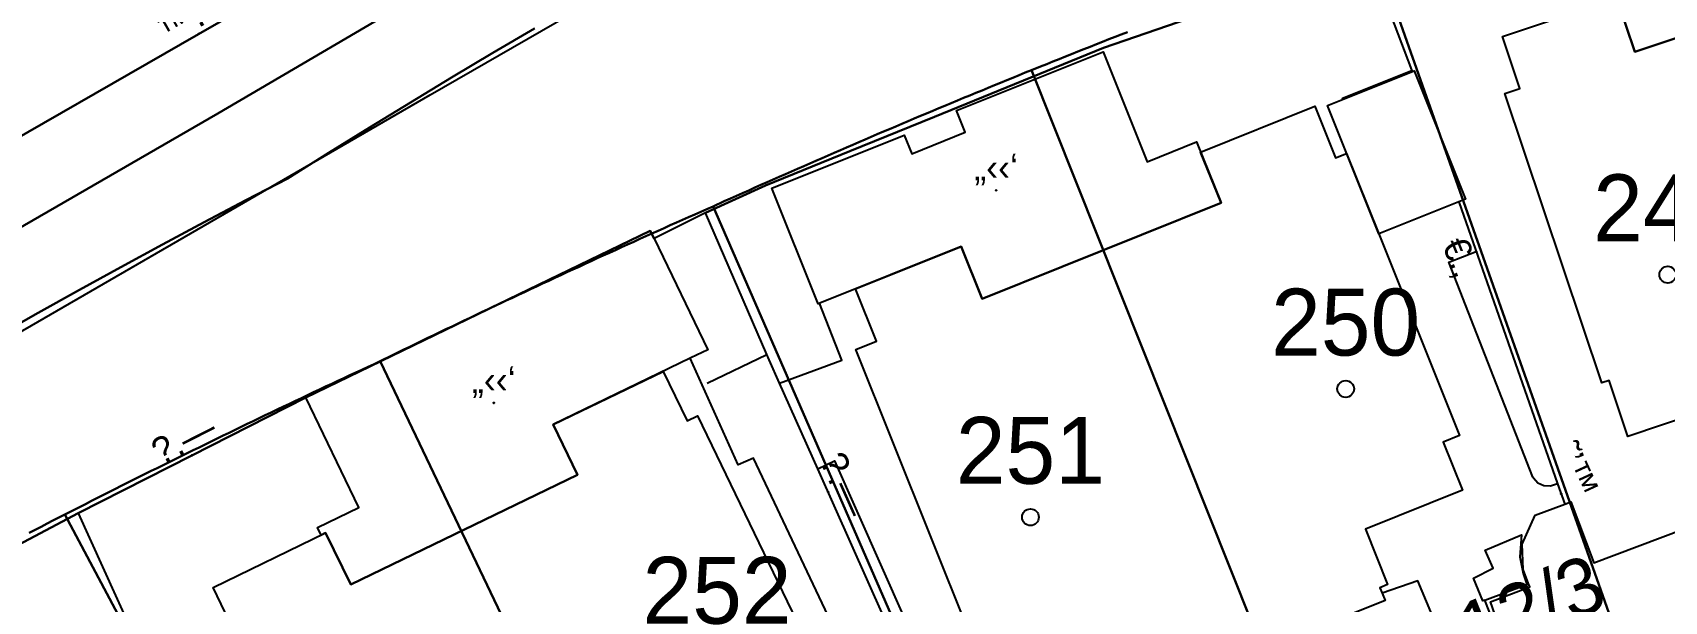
# Model space of a CAD drawing. Header units: metres. Extents: x 218299 to 220222, y 572714 to 574340.
# Drawn here: x 218926.76 to 218975.61, y 573724.82 to 573741.83 of the extents above; entities that cross this region are included whole.
import ezdxf
from ezdxf.enums import TextEntityAlignment as Align

# ---------------------------------------------------------------- set-up
doc = ezdxf.new("R2010")
doc.units = ezdxf.units.M
doc.header["$MEASUREMENT"] = 0
for name, color, linetype in [('1601', 44, 'LANDBORDER'), ('1602', 44, 'Continuous'), ('1603', 44, 'Continuous'), ('6261', 7, 'Continuous'), ('A_POINTS', 2, 'Continuous'), ('M2200', 253, 'Continuous'), ('M2207', 253, 'Continuous'), ('M2401', 7, 'Continuous'), ('M2404', 7, 'Continuous'), ('M2407', 253, 'Continuous'), ('M2408', 253, 'Continuous'), ('M2601', 253, 'Continuous'), ('M2602', 253, 'Continuous'), ('M2605', 253, 'Continuous'), ('M2612', 253, 'Continuous'), ('M2802', 253, 'Continuous')]:
    doc.layers.add(name, color=color, linetype=linetype)
doc.styles.add('HEBTXT', font='HEBTXT')
doc.styles.add('MAVAT_HEBTXT', font='HEBTXT')
doc.linetypes.add('LANDBORDER', pattern='A,6.25,[208,elecad.shx,S=0.02,R=0,X=-0.6,Y=0],12.5,[208,elecad.shx,S=0.02,R=180,X=0.6,Y=0],6.25', length=25)

# ---------------------------------------------------------------- blocks, each defined once
blk = doc.blocks.new('6261')
blk.add_lwpolyline([(-2, -1.2), (2, -1.2), (2, 1.2), (-2, 1.2)], close=True)
at = {"color": 0}
blk.add_solid([(2, 1.2), (-2, -1.2), (2, -1.2)], dxfattribs=at)
at = {"color": 0, "style": 'HEBTXT'}
blk.add_attdef('PIL_NAME', (2.689, 2.418), '', height=1.7, dxfattribs=at)
at = {"style": 'HEBTXT'}
blk.add_attdef('CAMUT_MONIM', (2.489, 0.218), '', height=1.7, dxfattribs=at)
at = {"color": 0, "style": 'HEBTXT', "flags": 1}
for tag, p in [('TYPE', (2.585, -1.773)), ('MAP_TYPE', (2.689, -3.782))]:
    blk.add_attdef(tag, p, '', height=1.7, dxfattribs=at)
blk = doc.blocks.new('1603')
at = {"layer": 'A_POINTS'}
blk.add_circle((0, 0), 0.25, dxfattribs=at)
at = {"color": 0, "style": 'HEBTXT'}
blk.add_attdef('PARCEL_NUM', text='', height=2, dxfattribs=at).set_placement((0, 1), align=Align.CENTER)
at = {"color": 0, "style": 'HEBTXT', "flags": 1}
blk.add_attdef('LOT_NUM', text='', height=2, dxfattribs=at).set_placement((0, -2.5), align=Align.CENTER)
blk = doc.blocks.new('M2404')
blk.add_circle((0, 0), 0.025)
at = {"style": 'MAVAT_HEBTXT'}
blk.add_attdef('NAME', text='', height=0.8, dxfattribs=at).set_placement((0, 1.592), align=Align.MIDDLE)
blk = doc.blocks.new('M2602')
blk.add_circle((0, 0), 0.025)
at = {"style": 'MAVAT_HEBTXT'}
blk.add_attdef('NAME', text='', height=0.8, dxfattribs=at).set_placement((0, 1.592), align=Align.MIDDLE)
blk = doc.blocks.new('M2605')
blk.add_circle((0, 0), 0.025)
at = {"style": 'MAVAT_HEBTXT'}
blk.add_attdef('NAME', text='', height=0.8, dxfattribs=at).set_placement((0, 1.592), align=Align.MIDDLE)
blk = doc.blocks.new('M2612')
blk.add_circle((0, 0), 0.025)
at = {"style": 'MAVAT_HEBTXT'}
blk.add_attdef('NAME', text='', height=0.8, dxfattribs=at).set_placement((0, 1.592), align=Align.MIDDLE)
blk = doc.blocks.new('M2207')
blk.add_circle((0, 0), 0.025)
at = {"style": 'MAVAT_HEBTXT'}
blk.add_attdef('NAME', text='', height=0.8, dxfattribs=at).set_placement((0, 1.592), align=Align.MIDDLE)
blk = doc.blocks.new('111')
at = {"layer": 'M2200'}
for points in [[(218974.187, 573742.865, 582.907), (218974.73, 573741.25, 585.652), (218982.018, 573743.698, 585.652)], [(218985.822, 573744.955, 585.652), (218988.735, 573736.284, 585.585), (218988.326, 573736.146, 585.585), (218988.898, 573734.443, 583.11), (218985.75, 573733.385, 583.11), (218986.247, 573731.905, 582.73), (218986.31, 573731.719, 582.682), (218986.31, 573731.719, 582.682), (218982.545, 573730.454, 582.641), (218982.488, 573730.435, 582.64), (218978.207, 573728.997, 582.592), (218978.167, 573729.115, 582.667), (218977.605, 573730.789, 583.717), (218974.521, 573729.753, 583.717), (218973.959, 573731.428, 585.742), (218973.742, 573731.356, 585.72), (218970.837, 573740.005, 585.697), (218971.289, 573740.156, 585.697), (218970.765, 573741.715, 582.907), (218974.187, 573742.865, 582.907)], [(218954.79, 573723.912, 586.192), (218951.411, 573732.35, 586.192), (218952.03, 573732.598, 586.192), (218951.402, 573734.166, 583.672), (218954.564, 573735.432, 583.672), (218954.564, 573735.432, 583.672), (218955.19, 573733.869, 586.147), (218955.19, 573733.869, 586.147), (218962.341, 573736.733, 586.147), (218962.341, 573736.733, 586.147), (218961.73, 573738.258, 583.402), (218965.15, 573739.627, 583.402), (218965.768, 573738.084, 586.102), (218966.101, 573738.218, 586.102), (218967.066, 573735.808, 586.102), (218969.48, 573729.778, 586.102), (218968.994, 573729.583, 586.102), (218969.572, 573728.14, 583.627), (218966.662, 573726.975, 585.562), (218967.326, 573725.316, 583.222), (218967.097, 573725.224, 583.222), (218967.161, 573725.062, 583.194), (218967.25, 573724.84, 583.155), (218963.651, 573723.399, 583.155)], [(218932.877, 573723.759, 586.62), (218932.163, 573725.235, 584.1), (218935.534, 573726.867, 584.1), (218935.534, 573726.867, 584.1), (218936.284, 573725.316, 586.44), (218936.284, 573725.316, 586.44), (218943.072, 573728.6, 586.485), (218943.072, 573728.6, 586.485), (218942.344, 573730.104, 584.01), (218942.344, 573730.104, 584.01), (218945.637, 573731.697, 584.01), (218946.355, 573730.215, 586.44), (218946.664, 573730.365, 586.44), (218950.629, 573722.169, 586.507)]]:
    blk.add_polyline3d(points, dxfattribs=at)
at = {"layer": 'M2207'}
for points in [[(218982.018, 573743.698, 582.547), (218974.73, 573741.25, 582.547), (218974.187, 573742.865, 582.367), (218974.103, 573743.117, 582.367), (218977.797, 573744.358, 582.367), (218976.731, 573747.531, 582.165), (218984.658, 573750.194, 582.3), (218985.823, 573746.726, 582.322), (218985.823, 573746.726, 582.322), (218981.49, 573745.271, 582.322)], [(218962.341, 573736.733, 582.939), (218955.19, 573733.869, 582.939), (218954.564, 573735.432, 582.939), (218950.282, 573733.717, 583.419), (218948.896, 573737.18, 583.329), (218952.859, 573738.767, 583.149), (218953.083, 573738.208, 583.209), (218954.683, 573738.848, 583.209), (218954.423, 573739.496, 582.819), (218958.813, 573741.254, 582.669), (218960.13, 573737.965, 582.669), (218961.61, 573738.558, 582.669)], [(218967.066, 573735.808, 582.804), (218965.527, 573739.649, 582.834), (218968.122, 573740.688, 582.624), (218969.658, 573736.846, 582.595), (218969.459, 573736.766, 582.611), (218967.066, 573735.808, 582.804)], [(218943.072, 573728.6, 583.38), (218936.284, 573725.316, 583.38), (218935.534, 573726.867, 583.155), (218935.397, 573726.8, 583.155), (218935.288, 573727.026, 583.155), (218936.527, 573727.626, 583.177), (218934.936, 573730.912, 583.155), (218934.936, 573730.912, 583.155), (218934.936, 573730.912, 583.155), (218940.095, 573733.408, 583.189), (218945.254, 573735.905, 583.222), (218945.254, 573735.905, 583.222), (218945.367, 573735.672, 583.249), (218946.977, 573732.345, 583.627), (218946.467, 573732.099, 583.623), (218946.444, 573732.088, 583.622), (218942.344, 573730.104, 583.582)], [(218978.037, 573722.069, 581.04), (218972.029, 573719.797, 581.04), (218972.029, 573719.797, 581.04), (218971.715, 573721.087, 581.034), (218970.413, 573724.806, 581.017), (218971.584, 573725.25, 581.692), (218971.548, 573725.343, 581.692), (218971.387, 573725.77, 581.692), (218971.36, 573726.531, 581.692), (218971.744, 573727.391, 581.692), (218972.63, 573727.727, 581.683), (218972.809, 573727.794, 581.681), (218973.501, 573725.967, 581.771), (218976.175, 573726.98, 580.894), (218976.776, 573725.395, 580.941), (218977.518, 573723.439, 580.999)]]:
    blk.add_polyline3d(points, close=True, dxfattribs=at)
at = {"layer": 'M2401'}
blk.add_polyline3d([(218937.099, 573744.868, 578.139), (218931.723, 573741.787, 578.362), (218924.523, 573737.657, 578.589), (218924.282, 573737.52, 578.594), (218917.858, 573733.829, 578.736), (218911.465, 573730.085, 578.929), (218905.106, 573726.29, 579.174), (218904.534, 573725.934, 579.195), (218899.459, 573722.724, 579.374), (218894.427, 573719.447, 579.547), (218889.439, 573716.104, 579.713), (218884.496, 573712.694, 579.872), (218881.377, 573710.463, 579.951), (218876.765, 573707.082, 580.068), (218872.201, 573703.636, 580.184), (218867.685, 573700.127, 580.299), (218863.219, 573696.555, 580.412), (218858.803, 573692.921, 580.524), (218857.333, 573691.676, 580.546), (218853.153, 573688.066, 580.598)], dxfattribs=at)
at = {"layer": 'M2404'}
blk.add_polyline3d([(218937.099, 573744.868, 578.139), (218931.723, 573741.787, 578.362), (218924.523, 573737.657, 578.589), (218924.282, 573737.52, 578.594), (218917.858, 573733.829, 578.736), (218911.465, 573730.085, 578.929), (218905.106, 573726.29, 579.174), (218904.534, 573725.934, 579.195), (218899.459, 573722.724, 579.374), (218894.427, 573719.447, 579.547), (218889.439, 573716.104, 579.713), (218884.496, 573712.694, 579.872), (218881.377, 573710.463, 579.951), (218876.765, 573707.082, 580.068), (218872.201, 573703.636, 580.184), (218867.685, 573700.127, 580.299), (218863.219, 573696.555, 580.412), (218858.803, 573692.921, 580.524), (218857.333, 573691.676, 580.546), (218853.153, 573688.066, 580.598)], dxfattribs=at)
at = {"layer": 'M2407'}
for points in [[(218965.986, 573739.833, 580.299), (218965.973, 573739.864, 580.299), (218968.052, 573740.696, 580.209)], [(218949.123, 573731.343, 580.494), (218950.989, 573732.036, 580.479), (218950.317, 573733.732, 580.449)], [(218951.827, 573717.145, 580.704), (218951.323, 573718.864, 580.704), (218952.893, 573719.501, 580.734), (218948.344, 573729.102, 580.734), (218947.882, 573728.898, 580.734), (218946.444, 573732.088, 580.614)], [(218950.269, 573728.778, 580.389), (218950.765, 573729.023, 580.389), (218954.271, 573721.134, 580.344), (218953.794, 573720.901, 580.344)], [(218970.239, 573724.849, 580.254), (218970.179, 573724.83, 580.254), (218969.896, 573725.511, 580.254), (218970.487, 573725.805, 580.254), (218970.248, 573726.351, 580.254), (218971.338, 573726.806, 580.254), (218971.286, 573726.15, 580.254), (218971.389, 573725.647, 580.254), (218971.494, 573725.322, 580.254)]]:
    blk.add_polyline3d(points, dxfattribs=at)
at = {"layer": 'M2408'}
for points in [[(218851.395, 573683.233, 580.722), (218856.395, 573687.67, 580.676), (218861.446, 573692.05, 580.655), (218861.551, 573692.141, 580.655), (218864.711, 573694.755, 580.637), (218867.907, 573697.325, 580.564), (218871.137, 573699.849, 580.434), (218874.401, 573702.326, 580.25), (218874.744, 573702.582, 580.227), (218878.264, 573705.258, 580.202), (218881.807, 573707.904, 580.107), (218885.37, 573710.518, 579.94), (218886.596, 573711.407, 579.867), (218893.101, 573715.789, 579.687), (218897.665, 573718.712, 579.552), (218905.921, 573724.082, 579.237), (218911.918, 573727.632, 579.132), (218917.937, 573731.14, 578.964), (218923.748, 573734.472, 578.742), (218932.305, 573739.409, 578.495), (218938.985, 573743.33, 578.287)], [(218856.29, 573684.018, 580.727), (218858.946, 573686.327, 580.698), (218862.568, 573689.491, 580.627), (218866.241, 573692.594, 580.547), (218869.965, 573695.636, 580.458), (218873.738, 573698.616, 580.361), (218877.56, 573701.533, 580.255), (218881.43, 573704.386, 580.141), (218882.355, 573705.054, 580.113), (218886.915, 573708.308, 580.024), (218891.516, 573711.503, 579.9), (218896.156, 573714.638, 579.74), (218900.836, 573717.714, 579.544), (218903.837, 573719.641, 579.4), (218903.997, 573719.743, 579.393), (218905.945, 573720.932, 579.316), (218909.53, 573723.121, 579.176), (218915.104, 573726.431, 578.974), (218920.718, 573729.674, 578.787), (218925.901, 573732.588, 578.628), (218938.658, 573739.967, 578.358), (218949.062, 573745.948, 578.088)]]:
    blk.add_polyline3d(points, dxfattribs=at)
at = {"layer": 'M2601'}
blk.add_polyline3d([(218946.955, 573731.347, 582.534), (218948.74, 573732.206, 582.564)], dxfattribs=at)
at = {"layer": 'M2602'}
for points in [[(218969.459, 573736.766, 581.259), (218972.416, 573728.337, 581.259)], [(218972.416, 573728.337, 580.539), (218972.416, 573728.337, 580.539), (218972.207, 573728.26, 580.539), (218972.007, 573728.268, 580.539), (218971.825, 573728.354, 580.539), (218971.691, 573728.503, 580.539), (218971.676, 573728.53, 580.539), (218969.158, 573734.964, 580.719), (218969.979, 573735.282, 580.719)], [(218969.634, 573722.098, 580.524), (218968.235, 573725.426, 580.464), (218967.161, 573725.062, 580.464)], [(218971.693, 573721.081, 579.414), (218971.636, 573721.231, 579.523), (218971.085, 573722.683, 580.568), (218971.048, 573722.798, 580.644), (218970.239, 573724.849, 580.614), (218970.239, 573724.849, 580.614), (218971.494, 573725.322, 580.614), (218971.548, 573725.343, 580.614), (218971.548, 573725.343, 580.614)]]:
    blk.add_polyline3d(points, dxfattribs=at)
at = {"layer": 'M2605'}
for points in [[(218946.906, 573736.441, 580.569), (218948.704, 573737.255, 580.569), (218948.704, 573737.255, 580.569), (218951.232, 573738.285, 580.543), (218953.76, 573739.315, 580.516), (218958.817, 573741.374, 580.463), (218958.817, 573741.374, 580.463), (218958.817, 573741.374, 580.463), (218961.693, 573742.361, 580.434), (218961.693, 573742.361, 580.434), (218966.702, 573744.244, 580.209), (218966.702, 573744.244, 580.209), (218966.702, 573744.244, 580.209), (218966.702, 573744.244, 580.209), (218968.044, 573740.717, 580.209), (218968.052, 573740.696, 580.209), (218968.063, 573740.665, 580.209)], [(218955.01, 573718.19, 580.749), (218955.01, 573718.19, 580.749), (218954.886, 573718.466, 580.751), (218953.794, 573720.901, 580.769), (218952.269, 573724.304, 580.794), (218950.269, 573728.778, 580.794), (218949.123, 573731.343, 580.794), (218948.809, 573732.046, 580.794), (218948.74, 573732.206, 580.794), (218946.906, 573736.441, 580.794), (218946.906, 573736.441, 580.794), (218946.906, 573736.441, 580.794), (218945.367, 573735.672, 580.794), (218945.367, 573735.672, 580.794)], [(218928.121, 573727.454, 580.669), (218931.528, 573729.183, 580.669), (218934.936, 573730.912, 580.669)], [(218920.574, 573723.463, 581.064), (218920.63, 573723.493, 581.065), (218920.63, 573723.493, 581.065), (218924.375, 573725.474, 581.11), (218928.121, 573727.454, 581.154), (218928.121, 573727.454, 581.154), (218928.121, 573727.454, 581.154), (218932.26, 573718.35, 581.289), (218936.665, 573709.842, 581.158), (218936.787, 573709.606, 581.154), (218936.787, 573709.606, 581.154), (218934.003, 573708.132, 581.154), (218934.003, 573708.132, 581.154), (218934.831, 573706.5, 581.109), (218934.831, 573706.5, 581.109)]]:
    blk.add_polyline3d(points, dxfattribs=at)
at = {"layer": 'M2612'}
blk.add_polyline3d([(218972.416, 573728.337, 581.259), (218972.63, 573727.727, 581.259)], dxfattribs=at)
at = {"layer": 'M2802'}
for points in [[(218853.153, 573688.066, 580.598), (218857.333, 573691.676, 580.546), (218858.803, 573692.921, 580.524), (218863.219, 573696.555, 580.412), (218867.685, 573700.127, 580.299), (218872.201, 573703.636, 580.184), (218876.765, 573707.082, 580.068), (218881.377, 573710.463, 579.951), (218884.496, 573712.694, 579.872), (218889.439, 573716.104, 579.713), (218894.427, 573719.447, 579.547), (218899.459, 573722.724, 579.374), (218904.534, 573725.934, 579.195), (218905.106, 573726.29, 579.174), (218911.465, 573730.085, 578.929), (218917.858, 573733.829, 578.736), (218924.282, 573737.52, 578.594), (218924.523, 573737.657, 578.589), (218931.723, 573741.787, 578.362), (218937.099, 573744.868, 578.139)], [(218938.985, 573743.33, 578.287), (218932.305, 573739.409, 578.495), (218923.748, 573734.472, 578.742), (218917.937, 573731.14, 578.964), (218911.918, 573727.632, 579.132), (218905.921, 573724.082, 579.237), (218897.665, 573718.712, 579.552), (218893.101, 573715.789, 579.687), (218886.596, 573711.407, 579.867), (218885.37, 573710.518, 579.94), (218881.807, 573707.904, 580.107), (218878.264, 573705.258, 580.202), (218874.744, 573702.582, 580.227), (218874.401, 573702.326, 580.25), (218871.137, 573699.849, 580.434), (218867.907, 573697.325, 580.564), (218864.711, 573694.755, 580.637), (218861.551, 573692.141, 580.655), (218861.446, 573692.05, 580.655), (218856.395, 573687.67, 580.676), (218851.395, 573683.233, 580.722)], [(218925.901, 573732.588, 578.628), (218938.658, 573739.967, 578.358), (218949.062, 573745.948, 578.088)], [(218961.693, 573742.361, 579.1), (218958.817, 573741.374, 578.92), (218953.76, 573739.315, 578.92), (218951.232, 573738.285, 578.92), (218948.704, 573737.255, 579.1), (218946.906, 573736.441, 579.1), (218945.367, 573735.672, 579.1), (218945.254, 573735.905, 579.1), (218940.095, 573733.408, 579.1), (218934.936, 573730.912, 578.92), (218931.528, 573729.183, 579.01), (218928.121, 573727.454, 579.01), (218924.375, 573725.474, 578.92)]]:
    blk.add_polyline3d(points, dxfattribs=at)
at = {"layer": 'M2207'}
ref = blk.add_blockref('M2207', (218955.607, 573737.111), dxfattribs=dict(at, xscale=0.5, yscale=0.5, zscale=0.5))
ref.add_attrib('NAME', '„‹‹‘', dxfattribs={"layer": '0', "height": 0.8, "style": 'MAVAT_HEBTXT'}).set_placement((218955.607, 573737.736), align=Align.MIDDLE)
ref = blk.add_blockref('M2207', (218940.567, 573730.752), dxfattribs=dict(at, xscale=0.5, yscale=0.5, zscale=0.5))
ref.add_attrib('NAME', '„‹‹‘', dxfattribs={"layer": '0', "height": 0.8, "style": 'MAVAT_HEBTXT'}).set_placement((218940.567, 573731.377), align=Align.MIDDLE)
at = {"layer": 'M2404'}
ref = blk.add_blockref('M2404', (218931.723, 573741.787), dxfattribs=dict(at, xscale=0.5, yscale=0.5, zscale=0.5))
ref.add_attrib('NAME', '™.€', dxfattribs={"layer": '0', "height": 0.8, "rotation": 29.8234, "style": 'MAVAT_HEBTXT'}).set_placement((218931.45, 573742.264), align=Align.MIDDLE)
at = {"layer": 'M2602'}
ref = blk.add_blockref('M2602', (218969.979, 573735.282), dxfattribs=dict(at, xscale=0.5, yscale=0.5, zscale=0.5))
ref.add_attrib('NAME', '€.‚', dxfattribs={"layer": '0', "height": 0.8, "rotation": 291.6064, "style": 'MAVAT_HEBTXT'}).set_placement((218969.46, 573735.1), align=Align.MIDDLE)
at = {"layer": 'M2605'}
ref = blk.add_blockref('M2605', (218931.528, 573729.183), dxfattribs=dict(at, xscale=0.5, yscale=0.5, zscale=0.5))
ref.add_attrib('NAME', '\x9a.—', dxfattribs={"layer": '0', "height": 0.8, "rotation": 26.9002, "style": 'MAVAT_HEBTXT'}).set_placement((218931.28, 573729.674), align=Align.MIDDLE)
ref = blk.add_blockref('M2605', (218950.578, 573728.088), dxfattribs=dict(at, xscale=0.5, yscale=0.5, zscale=0.5))
ref.add_attrib('NAME', '\x9a.—', dxfattribs={"layer": '0', "height": 0.8, "rotation": 294.0796, "style": 'MAVAT_HEBTXT'}).set_placement((218951.08, 573728.313), align=Align.MIDDLE)
at = {"layer": 'M2612'}
ref = blk.add_blockref('M2612', (218972.523, 573728.032), dxfattribs=dict(at, xscale=0.5, yscale=0.5, zscale=0.5))
ref.add_attrib('NAME', '˜’™', dxfattribs={"layer": '0', "height": 0.8, "rotation": 294.8043, "style": 'MAVAT_HEBTXT'}).set_placement((218972.989, 573728.747), align=Align.MIDDLE)

msp = doc.modelspace()

# ---------------------------------------------------------------- linework, layer by layer
at = {"layer": '1601'}
for points in [[(218925.6915, 573732.7541), (218926.9247, 573733.4477), (218928.1615, 573734.1347), (218929.4021, 573734.815), (218930.6462, 573735.4888), (218931.8939, 573736.1559), (218933.1452, 573736.8163), (218934.4, 573737.47), (218935.6202, 573738.2338), (218936.8445, 573738.991), (218938.0729, 573739.7415), (218939.3054, 573740.4853), (218940.5419, 573741.2224), (218941.7823, 573741.9528)], [(218941.7823, 573741.9528), (218940.5419, 573741.2224), (218939.3054, 573740.4853), (218938.0729, 573739.7415), (218936.8445, 573738.991), (218935.6202, 573738.2338), (218934.4, 573737.47), (218933.1452, 573736.8163), (218931.8939, 573736.1559), (218930.6462, 573735.4888), (218929.4021, 573734.815), (218928.1615, 573734.1347), (218926.9247, 573733.4477), (218925.6915, 573732.7541)]]:
    msp.add_lwpolyline(points, dxfattribs=at)
at = {"layer": '1602'}
for points in [[(218975.7652, 573721.2274), (218975.578, 573721.1572), (218975.3907, 573721.0868), (218975.179, 573721.007), (218966.849, 573744.572)], [(218966.849, 573744.572), (218975.179, 573721.007)], [(218941.7823, 573741.9528), (218940.5419, 573741.2224), (218939.3054, 573740.4853), (218938.0729, 573739.7415), (218936.8445, 573738.991), (218935.6202, 573738.2338), (218934.4, 573737.47), (218933.1452, 573736.8163), (218931.8939, 573736.1559), (218930.6462, 573735.4888), (218929.4021, 573734.815), (218928.1615, 573734.1347), (218926.9247, 573733.4477), (218925.6915, 573732.7541)], [(218925.6915, 573732.7541), (218926.9247, 573733.4477), (218928.1615, 573734.1347), (218929.4021, 573734.815), (218930.6462, 573735.4888), (218931.8939, 573736.1559), (218933.1452, 573736.8163), (218934.4, 573737.47), (218935.6202, 573738.2338), (218936.8445, 573738.991), (218938.0729, 573739.7415), (218939.3054, 573740.4853), (218940.5419, 573741.2224), (218941.7823, 573741.9528)], [(218959.5406, 573741.8474), (218959.3543, 573741.7747), (218959.1681, 573741.7018), (218958.9819, 573741.6288), (218958.7958, 573741.5556), (218958.6097, 573741.4823), (218958.4237, 573741.4088), (218958.2377, 573741.3352), (218958.0518, 573741.2615), (218957.8659, 573741.1876), (218957.6801, 573741.1136), (218957.4944, 573741.0394), (218957.3087, 573740.9651), (218957.1231, 573740.8906), (218956.9375, 573740.816), (218956.667, 573740.707), (218956.4816, 573740.632), (218956.2962, 573740.5569), (218956.1109, 573740.4816), (218955.9257, 573740.4062), (218955.7405, 573740.3306), (218955.5554, 573740.2549), (218955.3703, 573740.1791), (218955.1853, 573740.1031), (218955.0004, 573740.027), (218954.8155, 573739.9507), (218954.6307, 573739.8743), (218954.4459, 573739.7978), (218954.2612, 573739.7211), (218954.0765, 573739.6442), (218953.892, 573739.5673), (218953.7074, 573739.4901), (218953.5229, 573739.4129), (218953.3385, 573739.3355), (218953.1542, 573739.2579), (218952.9699, 573739.1802), (218952.7856, 573739.1024), (218952.6015, 573739.0244), (218952.4174, 573738.9463), (218952.2333, 573738.8681), (218952.0493, 573738.7897), (218951.8654, 573738.7111), (218951.6815, 573738.6325), (218951.4977, 573738.5536), (218951.3139, 573738.4747), (218951.1302, 573738.3956), (218950.9466, 573738.3163), (218950.763, 573738.2369), (218950.5795, 573738.1574), (218950.3961, 573738.0777), (218950.2127, 573737.9979), (218950.0294, 573737.918), (218949.8461, 573737.8379), (218949.6629, 573737.7577), (218949.4798, 573737.6773), (218949.2967, 573737.5968), (218949.1137, 573737.5161), (218948.9307, 573737.4353), (218948.7478, 573737.3544), (218948.565, 573737.2733), (218948.3822, 573737.1921), (218948.1995, 573737.1107), (218948.0169, 573737.0292), (218947.8343, 573736.9476), (218947.6518, 573736.8658), (218947.4693, 573736.7839), (218947.132, 573736.632), (218946.9489, 573736.5515), (218946.7659, 573736.4708), (218946.583, 573736.39), (218946.4001, 573736.3091), (218946.2172, 573736.228), (218946.0345, 573736.1468), (218945.8518, 573736.0654), (218945.6691, 573735.9839), (218945.4866, 573735.9022), (218945.3041, 573735.8204), (218945.1216, 573735.7385), (218944.9392, 573735.6565), (218944.7569, 573735.5742), (218944.5746, 573735.4919), (218944.3924, 573735.4094), (218944.2103, 573735.3268), (218944.0282, 573735.244), (218943.8462, 573735.1611), (218943.6643, 573735.078), (218943.4824, 573734.9949), (218943.3006, 573734.9115), (218943.1189, 573734.8281), (218942.9372, 573734.7445), (218942.7555, 573734.6607), (218942.574, 573734.5768), (218942.3925, 573734.4928), (218942.2111, 573734.4086), (218942.0297, 573734.3243), (218941.8484, 573734.2399), (218941.6672, 573734.1553), (218941.486, 573734.0706), (218941.3049, 573733.9857), (218941.1239, 573733.9007), (218940.9429, 573733.8155), (218940.762, 573733.7303), (218940.5812, 573733.6448), (218940.4004, 573733.5593), (218940.2197, 573733.4736), (218940.039, 573733.3877), (218939.8585, 573733.3018), (218939.6779, 573733.2157), (218939.4975, 573733.1294), (218939.3171, 573733.043), (218939.1368, 573732.9565), (218938.9566, 573732.8698), (218938.7764, 573732.783), (218938.5963, 573732.696), (218938.4162, 573732.609), (218938.2363, 573732.5217), (218938.0563, 573732.4344), (218937.8765, 573732.3469), (218937.6967, 573732.2592), (218937.517, 573732.1714), (218937.165, 573731.999), (218936.9834, 573731.9152), (218936.8019, 573731.8312), (218936.6204, 573731.7471), (218936.439, 573731.6629), (218936.2577, 573731.5785), (218936.0764, 573731.494), (218935.8952, 573731.4094), (218935.7141, 573731.3246), (218935.533, 573731.2396), (218935.352, 573731.1546), (218935.1711, 573731.0694), (218934.9902, 573730.984), (218934.8094, 573730.8985), (218934.6287, 573730.8129), (218934.448, 573730.7271), (218934.2674, 573730.6412), (218934.0868, 573730.5552), (218933.9063, 573730.469), (218933.7259, 573730.3827), (218933.5456, 573730.2962), (218933.3653, 573730.2096), (218933.1851, 573730.1229), (218933.0049, 573730.036), (218932.8249, 573729.949), (218932.6449, 573729.8618), (218932.4649, 573729.7745), (218932.285, 573729.6871), (218932.1052, 573729.5995), (218931.9255, 573729.5118), (218931.7458, 573729.424), (218931.5662, 573729.336), (218931.3867, 573729.2479), (218931.2072, 573729.1596), (218931.0278, 573729.0712), (218930.8484, 573728.9827), (218930.6692, 573728.894), (218930.49, 573728.8052), (218930.3108, 573728.7163), (218930.1318, 573728.6272), (218929.9528, 573728.5379), (218929.7739, 573728.4486), (218929.595, 573728.3591), (218929.4162, 573728.2694), (218929.2375, 573728.1797), (218929.0588, 573728.0898), (218928.8803, 573727.9997), (218928.7018, 573727.9095), (218928.5233, 573727.8192), (218928.3449, 573727.7287), (218928.1666, 573727.6381), (218927.9884, 573727.5474), (218927.727, 573727.414), (218927.5487, 573727.3234), (218927.3705, 573727.2326), (218927.1923, 573727.1417), (218927.0142, 573727.0507), (218926.8362, 573726.9596), (218926.6583, 573726.8683)], [(218965.925, 573717.508), (218956.667, 573740.707), (218956.9375, 573740.816), (218957.1231, 573740.8906), (218957.3087, 573740.9651), (218957.4944, 573741.0394), (218957.6801, 573741.1136), (218957.8659, 573741.1876), (218958.0518, 573741.2615), (218958.2377, 573741.3352), (218958.4237, 573741.4088), (218958.6097, 573741.4823), (218958.7958, 573741.5556), (218958.9819, 573741.6288), (218959.1681, 573741.7018), (218959.3543, 573741.7747), (218959.5406, 573741.8474)], [(218957.118, 573713.752), (218947.132, 573736.632), (218947.4693, 573736.7839), (218947.6518, 573736.8658), (218947.8343, 573736.9476), (218948.0169, 573737.0292), (218948.1995, 573737.1107), (218948.3822, 573737.1921), (218948.565, 573737.2733), (218948.7478, 573737.3544), (218948.9307, 573737.4353), (218949.1137, 573737.5161), (218949.2967, 573737.5968), (218949.4798, 573737.6773), (218949.6629, 573737.7577), (218949.8461, 573737.8379), (218950.0294, 573737.918), (218950.2127, 573737.9979), (218950.3961, 573738.0777), (218950.5795, 573738.1574), (218950.763, 573738.2369), (218950.9466, 573738.3163), (218951.1302, 573738.3956), (218951.3139, 573738.4747), (218951.4977, 573738.5536), (218951.6815, 573738.6325), (218951.8654, 573738.7111), (218952.0493, 573738.7897), (218952.2333, 573738.8681), (218952.4174, 573738.9463), (218952.6015, 573739.0244), (218952.7856, 573739.1024), (218952.9699, 573739.1802), (218953.1542, 573739.2579), (218953.3385, 573739.3355), (218953.5229, 573739.4129), (218953.7074, 573739.4901), (218953.892, 573739.5673), (218954.0765, 573739.6442), (218954.2612, 573739.7211), (218954.4459, 573739.7978), (218954.6307, 573739.8743), (218954.8155, 573739.9507), (218955.0004, 573740.027), (218955.1853, 573740.1031), (218955.3703, 573740.1791), (218955.5554, 573740.2549), (218955.7405, 573740.3306), (218955.9257, 573740.4062), (218956.1109, 573740.4816), (218956.2962, 573740.5569), (218956.4816, 573740.632), (218956.667, 573740.707), (218965.925, 573717.508)], [(218947.945, 573709.454), (218937.165, 573731.999), (218937.517, 573732.1714), (218937.6967, 573732.2592), (218937.8765, 573732.3469), (218938.0563, 573732.4344), (218938.2363, 573732.5217), (218938.4162, 573732.609), (218938.5963, 573732.696), (218938.7764, 573732.783), (218938.9566, 573732.8698), (218939.1368, 573732.9565), (218939.3171, 573733.043), (218939.4975, 573733.1294), (218939.6779, 573733.2157), (218939.8585, 573733.3018), (218940.039, 573733.3877), (218940.2197, 573733.4736), (218940.4004, 573733.5593), (218940.5812, 573733.6448), (218940.762, 573733.7303), (218940.9429, 573733.8155), (218941.1239, 573733.9007), (218941.3049, 573733.9857), (218941.486, 573734.0706), (218941.6672, 573734.1553), (218941.8484, 573734.2399), (218942.0297, 573734.3243), (218942.2111, 573734.4086), (218942.3925, 573734.4928), (218942.574, 573734.5768), (218942.7555, 573734.6607), (218942.9372, 573734.7445), (218943.1189, 573734.8281), (218943.3006, 573734.9115), (218943.4824, 573734.9949), (218943.6643, 573735.078), (218943.8462, 573735.1611), (218944.0282, 573735.244), (218944.2103, 573735.3268), (218944.3924, 573735.4094), (218944.5746, 573735.4919), (218944.7569, 573735.5742), (218944.9392, 573735.6565), (218945.1216, 573735.7385), (218945.3041, 573735.8204), (218945.4866, 573735.9022), (218945.6691, 573735.9839), (218945.8518, 573736.0654), (218946.0345, 573736.1468), (218946.2172, 573736.228), (218946.4001, 573736.3091), (218946.583, 573736.39), (218946.7659, 573736.4708), (218946.9489, 573736.5515), (218947.132, 573736.632), (218957.118, 573713.752)], [(218939.463, 573705.355), (218927.727, 573727.414), (218927.9884, 573727.5474), (218928.1666, 573727.6381), (218928.3449, 573727.7287), (218928.5233, 573727.8192), (218928.7018, 573727.9095), (218928.8803, 573727.9997), (218929.0588, 573728.0898), (218929.2375, 573728.1797), (218929.4162, 573728.2694), (218929.595, 573728.3591), (218929.7739, 573728.4486), (218929.9528, 573728.5379), (218930.1318, 573728.6272), (218930.3108, 573728.7163), (218930.49, 573728.8052), (218930.6692, 573728.894), (218930.8484, 573728.9827), (218931.0278, 573729.0712), (218931.2072, 573729.1596), (218931.3867, 573729.2479), (218931.5662, 573729.336), (218931.7458, 573729.424), (218931.9255, 573729.5118), (218932.1052, 573729.5995), (218932.285, 573729.6871), (218932.4649, 573729.7745), (218932.6449, 573729.8618), (218932.8249, 573729.949), (218933.0049, 573730.036), (218933.1851, 573730.1229), (218933.3653, 573730.2096), (218933.5456, 573730.2962), (218933.7259, 573730.3827), (218933.9063, 573730.469), (218934.0868, 573730.5552), (218934.2674, 573730.6412), (218934.448, 573730.7271), (218934.6287, 573730.8129), (218934.8094, 573730.8985), (218934.9902, 573730.984), (218935.1711, 573731.0694), (218935.352, 573731.1546), (218935.533, 573731.2396), (218935.7141, 573731.3246), (218935.8952, 573731.4094), (218936.0764, 573731.494), (218936.2577, 573731.5785), (218936.439, 573731.6629), (218936.6204, 573731.7471), (218936.8019, 573731.8312), (218936.9834, 573731.9152), (218937.165, 573731.999), (218947.945, 573709.454)], [(218926.6583, 573726.8683), (218926.8362, 573726.9596), (218927.0142, 573727.0507), (218927.1923, 573727.1417), (218927.3705, 573727.2326), (218927.5487, 573727.3234), (218927.727, 573727.414), (218939.463, 573705.355)]]:
    msp.add_lwpolyline(points, dxfattribs=at)

# ---------------------------------------------------------------- block references
msp.add_blockref('111', (0, 0))
at = {"layer": '1603'}
for p, values in [((218975.7144, 573734.5889), {'PARCEL_NUM': '249'}), ((218966.0723, 573731.1697), {'PARCEL_NUM': '250'}), ((218956.6339, 573727.3338), {'PARCEL_NUM': '251'}), ((218947.2528, 573723.1473), {'PARCEL_NUM': '252'})]:
    msp.add_blockref('1603', p, dxfattribs=at).add_auto_attribs(values)
at = {"layer": '6261'}
ref = msp.add_blockref('6261', (218965.5689, 573718.0205), dxfattribs=dict(at, rotation=22.08999999999319))
ref.add_attrib('PIL_NAME', '1112/3', (218967.5464, 573722.0847), dxfattribs={"layer": '0', "color": 0, "height": 1.7, "rotation": 22.09, "style": 'HEBTXT'})

doc.saveas('drawing.dxf')
